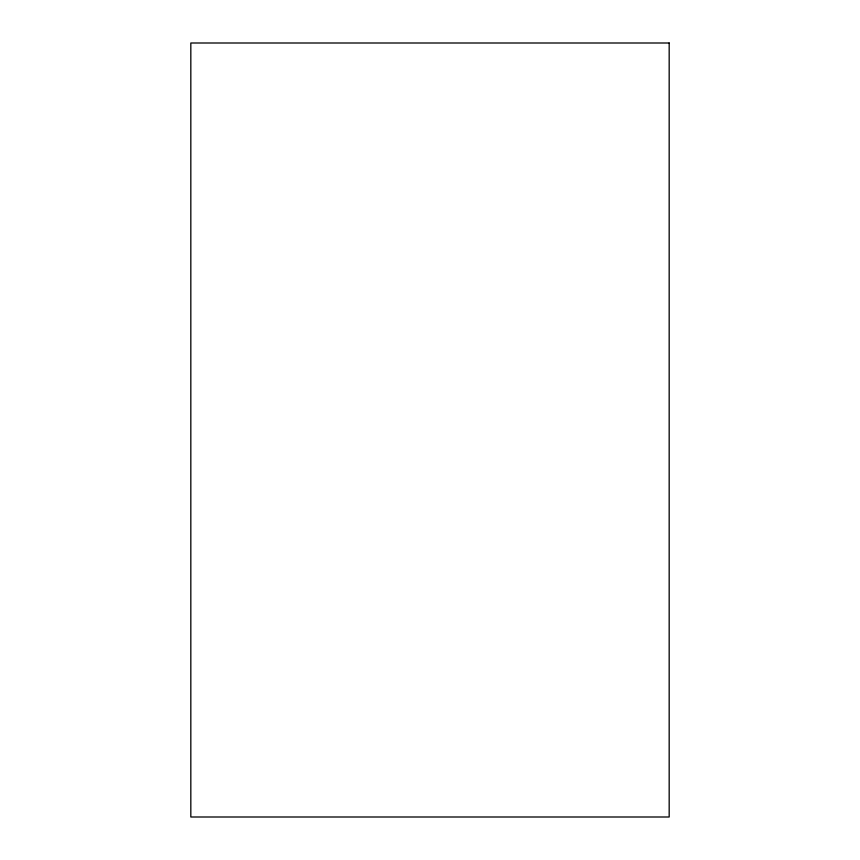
<?xml version="1.0" encoding="UTF-8"?>
<svg xmlns="http://www.w3.org/2000/svg" width="860" height="860" viewBox="0 0 860 860"><rect width="100%" height="100%" fill="white"/><g stroke="black" fill="none" stroke-linecap="round" stroke-linejoin="round"><path stroke-width="1.29" d="M669.177 43L190.823 43L190.823 817L669.177 817L669.177 43"/></g></svg>
